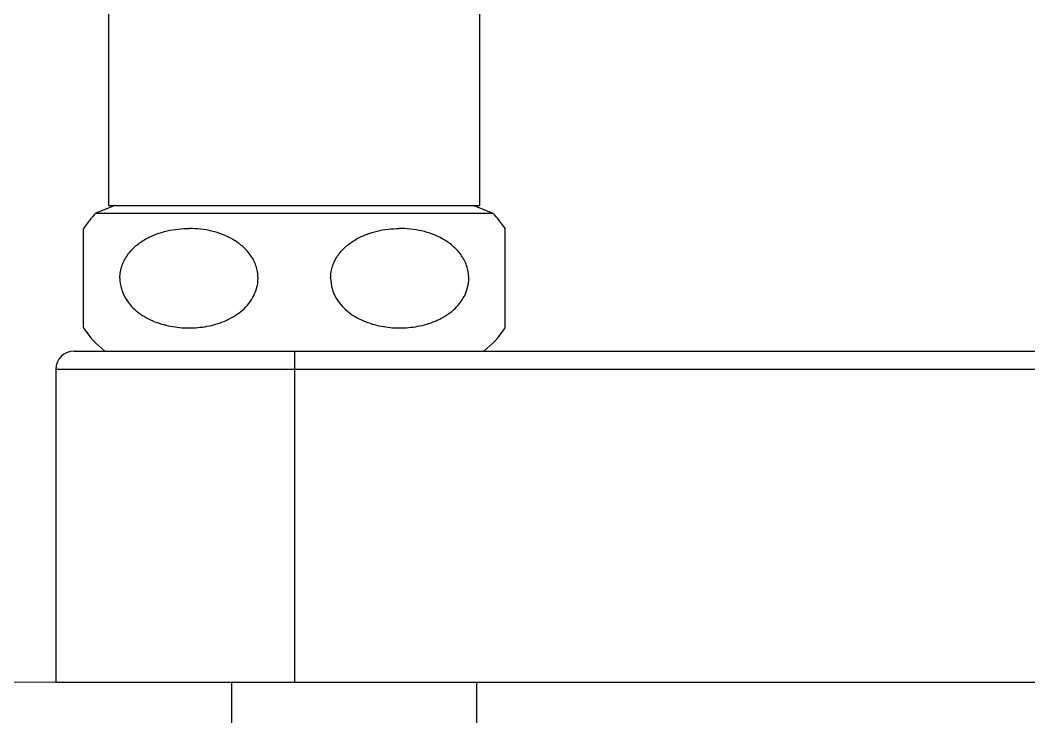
# Model space of a CAD drawing. Header units: millimetres. Extents: x 5308 to 9632, y 1173 to 3839.
# Drawn here: x 9080.7 to 9156.8, y 3240.6 to 3293.2 of the extents above; entities that cross this region are included whole.
import ezdxf

# ---------------------------------------------------------------- set-up
doc = ezdxf.new("R2010")
doc.units = ezdxf.units.MM
doc.header["$LTSCALE"] = 4
doc.layers.get('0').update_dxf_attribs({"linetype": 'CONTINUOUS'})
doc.layers.add('DLB3013-CR2S_시공도$0$치수선', color=7, linetype='CONTINUOUS', lineweight=20)

msp = doc.modelspace()

# ---------------------------------------------------------------- linework, layer by layer
at = {"color": 7, "linetype": 'Continuous'}
for p, q in [((9087.388, 3279.17), (9087.388, 3331.202)), ((9115.388, 3279.17), (9115.388, 3331.202)), ((9087.836, 3279.17), (9086.422, 3278.584)), ((9087.388, 3279.17), (9115.388, 3279.17)), ((9114.939, 3279.17), (9116.353, 3278.584)), ((9086.422, 3278.584), (9116.353, 3278.584)), ((9085.488, 3269.918), (9085.488, 3277.423)), ((9117.288, 3269.918), (9117.288, 3277.423)), ((9084.788, 3268.17), (9184.099, 3268.17)), ((9101.388, 3268.17), (9101.388, 3243.17)), ((9083.388, 3266.77), (9083.388, 3243.17)), ((9184.099, 3266.77), (9083.388, 3266.77)), ((9083.388, 3243.17), (9229.988, 3243.17)), ((9096.638, 3243.17), (9096.638, 3239.49)), ((9115.138, 3243.17), (9115.138, 3238.883))]:
    msp.add_line(p, q, dxfattribs=at)
for centre, radius, start, end in [((9091.339, 3273.67), 6.952, 135.02434, 147.3291), ((9111.436, 3273.67), 6.952, 32.6709, 44.97566), ((9091.339, 3273.67), 6.952, 212.61782, 232.29368), ((9111.436, 3273.67), 6.952, 307.70632, 327.38218), ((9084.788, 3266.77), 1.4, 90, 180)]:
    msp.add_arc(centre, radius, start, end, dxfattribs=at)
for points, knots in [([(9088.228, 3273.67), (9088.228, 3273.834), (9088.256, 3274.159), (9088.419, 3274.781), (9088.794, 3275.479), (9089.43, 3276.146), (9090.166, 3276.651), (9090.961, 3277.014), (9092.058, 3277.338), (9092.916, 3277.426), (9093.482, 3277.423)], [0, 0, 0, 0, 0.068593, 0.136567, 0.268808, 0.396401, 0.520378, 0.641967, 0.762102, 1, 1, 1, 1]), ([(9098.647, 3273.67), (9098.647, 3273.831), (9098.62, 3274.153), (9098.462, 3274.766), (9098.095, 3275.457), (9097.473, 3276.122), (9096.518, 3276.788), (9095.17, 3277.292), (9094.041, 3277.42), (9093.482, 3277.423)], [0, 0, 0, 0, 0.06854, 0.136474, 0.268731, 0.396442, 0.520578, 0.761961, 1, 1, 1, 1]), ([(9104.128, 3273.67), (9104.128, 3273.832), (9104.155, 3274.153), (9104.314, 3274.768), (9104.681, 3275.46), (9105.305, 3276.124), (9106.029, 3276.629), (9106.812, 3276.995), (9107.893, 3277.325), (9108.739, 3277.42), (9109.299, 3277.423)], [0, 0, 0, 0, 0.068554, 0.136499, 0.268752, 0.396406, 0.520432, 0.64205, 0.762184, 1, 1, 1, 1]), ([(9114.547, 3273.67), (9114.547, 3273.833), (9114.519, 3274.159), (9114.357, 3274.779), (9113.982, 3275.476), (9113.348, 3276.144), (9112.376, 3276.81), (9111.008, 3277.307), (9109.864, 3277.426), (9109.299, 3277.423)], [0, 0, 0, 0, 0.068579, 0.13654, 0.268784, 0.396441, 0.520528, 0.761879, 1, 1, 1, 1]), ([(9088.228, 3273.67), (9088.228, 3273.406), (9088.302, 3272.881), (9088.612, 3272.164), (9089.067, 3271.555), (9089.79, 3270.902), (9090.845, 3270.334), (9092.205, 3269.974), (9093.595, 3269.878), (9094.981, 3270.031), (9096.328, 3270.457), (9097.142, 3270.965), (9097.498, 3271.282)], [0, 0, 0, 0, 0.069136, 0.136845, 0.202589, 0.266559, 0.390552, 0.512034, 0.632579, 0.753236, 0.875115, 1, 1, 1, 1]), ([(9097.498, 3271.282), (9097.661, 3271.428), (9097.97, 3271.75), (9098.341, 3272.319), (9098.589, 3272.969), (9098.647, 3273.436), (9098.647, 3273.67)], [0, 0, 0, 0, 0.240899, 0.488128, 0.741876, 1, 1, 1, 1]), ([(9104.128, 3273.67), (9104.128, 3273.406), (9104.202, 3272.881), (9104.512, 3272.164), (9104.967, 3271.555), (9105.69, 3270.902), (9106.745, 3270.334), (9108.105, 3269.974), (9109.495, 3269.878), (9110.881, 3270.031), (9112.228, 3270.457), (9113.042, 3270.965), (9113.398, 3271.282)], [0, 0, 0, 0, 0.069136, 0.136845, 0.202589, 0.266559, 0.390552, 0.512033, 0.632579, 0.753236, 0.875115, 1, 1, 1, 1]), ([(9113.398, 3271.282), (9113.561, 3271.428), (9113.87, 3271.75), (9114.241, 3272.319), (9114.489, 3272.969), (9114.547, 3273.436), (9114.547, 3273.67)], [0, 0, 0, 0, 0.240901, 0.488129, 0.741871, 1, 1, 1, 1])]:
    msp.add_open_spline(points, degree=3, knots=knots, dxfattribs=at)
at = {"layer": 'DLB3013-CR2S_시공도$0$치수선'}
msp.add_line((9320.966, 3243.17), (8606.901, 3243.17), dxfattribs=at)

doc.saveas('drawing.dxf')
